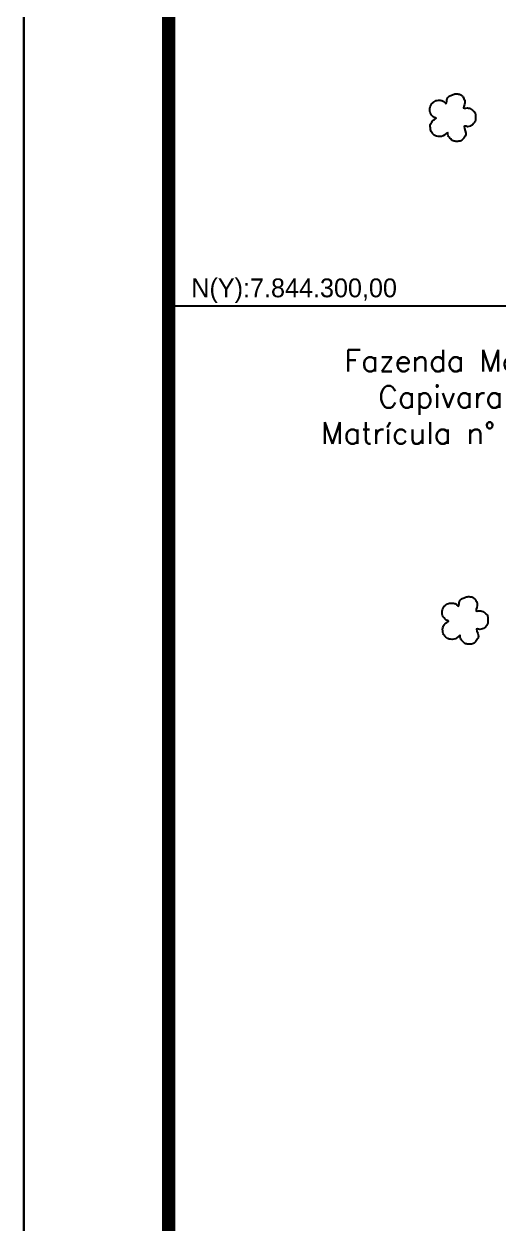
# Model space of a CAD drawing. Header units: metres. Extents: x 731556 to 734181, y 7842245 to 7845957.
# Drawn here: x 731556 to 731967, y 7843507 to 7844543 of the extents above; entities that cross this region are included whole.
import ezdxf
from ezdxf.enums import TextEntityAlignment as Align

# ---------------------------------------------------------------- set-up
doc = ezdxf.new("R2010")
doc.units = ezdxf.units.M
doc.header["$LTSCALE"] = 0.6
doc.linetypes.add('CONTINUO', pattern=[0])
doc.linetypes.add('LIN0', pattern=[0])
for name, color, linetype in [('MALHA', 8, 'Continuous'), ('MARGEM', 5, 'Continuous'), ('MATO', 94, 'LIN0'), ('RESERVA', 3, 'Continuous'), ('TEXTO', 7, 'Continuous')]:
    doc.layers.add(name, color=color, linetype=linetype)
doc.styles.add('Simplex', font='simplex.shx')

# ---------------------------------------------------------------- blocks, each defined once
blk = doc.blocks.new('MATO')
at = {"layer": 'MATO', "linetype": 'CONTINUO'}
blk.add_lwpolyline([(733467.07, 7843526.15), (733466.34, 7843525.48), (733465.48, 7843524.72), (733464.52, 7843524), (733463.43, 7843523.71), (733462.33, 7843523.59), (733461.27, 7843523.63), (733460.4, 7843523.81), (733459.63, 7843524.12), (733458.95, 7843524.53), (733458.31, 7843525.01), (733457.76, 7843525.56), (733457.31, 7843526.14), (733457, 7843526.7), (733456.78, 7843527.31), (733456.63, 7843527.99), (733456.48, 7843528.9), (733456.41, 7843529.83), (733456.44, 7843530.73), (733456.67, 7843531.39), (733456.98, 7843531.95), (733457.33, 7843532.45), (733457.59, 7843532.9), (733457.89, 7843533.32), (733458.26, 7843533.73), (733458.98, 7843534.19), (733459.65, 7843534.63), (733460.14, 7843535), (733459.93, 7843535.15), (733459.49, 7843535.26), (733458.95, 7843535.38), (733458.56, 7843535.6), (733458.17, 7843535.92), (733457.77, 7843536.35), (733457.27, 7843536.98), (733456.79, 7843537.71), (733456.39, 7843538.52), (733456.18, 7843539.35), (733456.09, 7843540.22), (733456.14, 7843541.11), (733456.39, 7843542.09), (733456.74, 7843543.01), (733457.14, 7843543.81), (733457.44, 7843544.23), (733457.78, 7843544.53), (733458.18, 7843544.78), (733458.76, 7843545.2), (733459.41, 7843545.6), (733460.09, 7843545.95), (733460.78, 7843546.11), (733461.45, 7843546.2), (733462.1, 7843546.21), (733462.67, 7843546.19), (733463.21, 7843546.11), (733463.7, 7843545.98), (733464.14, 7843545.84), (733464.55, 7843545.65), (733464.97, 7843545.4), (733465.47, 7843544.85), (733465.95, 7843544.38), (733466.36, 7843544.16), (733466.56, 7843544.8), (733466.69, 7843545.65), (733466.77, 7843546.53), (733466.86, 7843546.91), (733466.97, 7843547.21), (733467.13, 7843547.47), (733467.41, 7843547.93), (733467.75, 7843548.38), (733468.16, 7843548.79), (733468.65, 7843549.02), (733469.17, 7843549.2), (733469.71, 7843549.35), (733470.2, 7843549.6), (733470.7, 7843549.83), (733471.22, 7843550.02), (733471.77, 7843550.13), (733472.34, 7843550.18), (733472.91, 7843550.18), (733473.47, 7843550.15), (733474, 7843550.07), (733474.51, 7843549.95), (733474.98, 7843549.77), (733475.42, 7843549.54), (733475.82, 7843549.26), (733476.17, 7843548.97), (733476.49, 7843548.62), (733476.79, 7843548.22), (733477.1, 7843547.71), (733477.39, 7843547.14), (733477.63, 7843546.54), (733477.83, 7843546.01), (733477.95, 7843545.4), (733477.96, 7843544.68), (733477.62, 7843543.5), (733477.31, 7843542.34), (733477.19, 7843541.37), (733477.8, 7843541.2), (733478.61, 7843541.26), (733479.52, 7843541.4), (733480.19, 7843541.33), (733480.83, 7843541.18), (733481.44, 7843540.94), (733482.09, 7843540.51), (733482.7, 7843540.01), (733483.25, 7843539.5), (733483.67, 7843539.27), (733484.01, 7843538.94), (733484.26, 7843538.36), (733484.46, 7843536.92), (733484.56, 7843535.33), (733484.53, 7843533.79), (733484.26, 7843532.92), (733483.87, 7843532.26), (733483.41, 7843531.75), (733482.98, 7843531.21), (733482.49, 7843530.76), (733481.92, 7843530.39), (733481.18, 7843530.09), (733480.38, 7843529.88), (733479.58, 7843529.76), (733478.72, 7843529.99), (733478, 7843530.12), (733477.53, 7843529.94), (733477.78, 7843528.67), (733478.2, 7843527.17), (733478.62, 7843525.68), (733478.59, 7843524.92), (733478.41, 7843524.34), (733478.12, 7843523.86), (733477.76, 7843523.24), (733477.34, 7843522.66), (733476.89, 7843522.12), (733476.47, 7843521.69), (733476.03, 7843521.33), (733475.53, 7843521.04), (733474.92, 7843520.82), (733474.27, 7843520.66), (733473.6, 7843520.57), (733472.94, 7843520.56), (733472.3, 7843520.6), (733471.69, 7843520.69), (733471.19, 7843520.74), (733470.72, 7843520.87), (733470.26, 7843521.09), (733469.7, 7843521.56), (733469.14, 7843522.12), (733468.61, 7843522.71), (733468.17, 7843523.16), (733467.79, 7843523.64), (733467.5, 7843524.16), (733467.38, 7843524.96), (733467.28, 7843525.73), (733467.15, 7843526.37)], dxfattribs=at)

msp = doc.modelspace()

# ---------------------------------------------------------------- linework, layer by layer
at = {"layer": 'MALHA'}
msp.add_lwpolyline([(731681.3, 7844300), (732148.6, 7844300)], dxfattribs=at)
at = {"layer": 'MARGEM', "color": 174, "linetype": 'LIN0'}
msp.add_line((731556.3, 7842244.7), (731556.3, 7845957.2), dxfattribs=at)
at = {"layer": 'MARGEM', "color": 174, "linetype": 'LIN0', "flags": 128}
msp.add_lwpolyline([(734181.3, 7842244.7), (734181.3, 7845957.2), (731556.3, 7845957.2), (731556.3, 7842244.7)], close=True, dxfattribs=at)
at = {"layer": 'MARGEM', "color": 174, "linetype": 'LIN0', "const_width": 11.4, "flags": 128}
msp.add_lwpolyline([(734056.3, 7842662.7), (734056.3, 7845832.2), (731681.3, 7845832.2), (731681.3, 7842662.7)], close=True, dxfattribs=at)

# ---------------------------------------------------------------- block references
at = {"layer": 'RESERVA', "color": 6, "xscale": 1.389233531220277, "yscale": 1.389233531220277, "zscale": 1.389233531220277}
for p in [(-287035.1, -3052039.8), (-287024.4, -3052474.1)]:
    msp.add_blockref('MATO', p, dxfattribs=at)

# ---------------------------------------------------------------- texts
at = {"layer": 'MALHA'}
msp.add_text('N(Y):7.844.300,00', height=16.25, dxfattribs=at).set_placement((731700.8, 7844302.5), align=Align.BOTTOM_LEFT)
at = {"layer": 'TEXTO', "insert": (731929.4, 7844262), "char_height": 18.75, "width": 473.204, "attachment_point": 2, "style": 'Simplex'}
msp.add_mtext('\\pi-56.25,l75,t75;Fazenda Moenda  \\PCapivara 01\\PMatrícula n° 22.408', dxfattribs=at)

doc.saveas('drawing.dxf')
